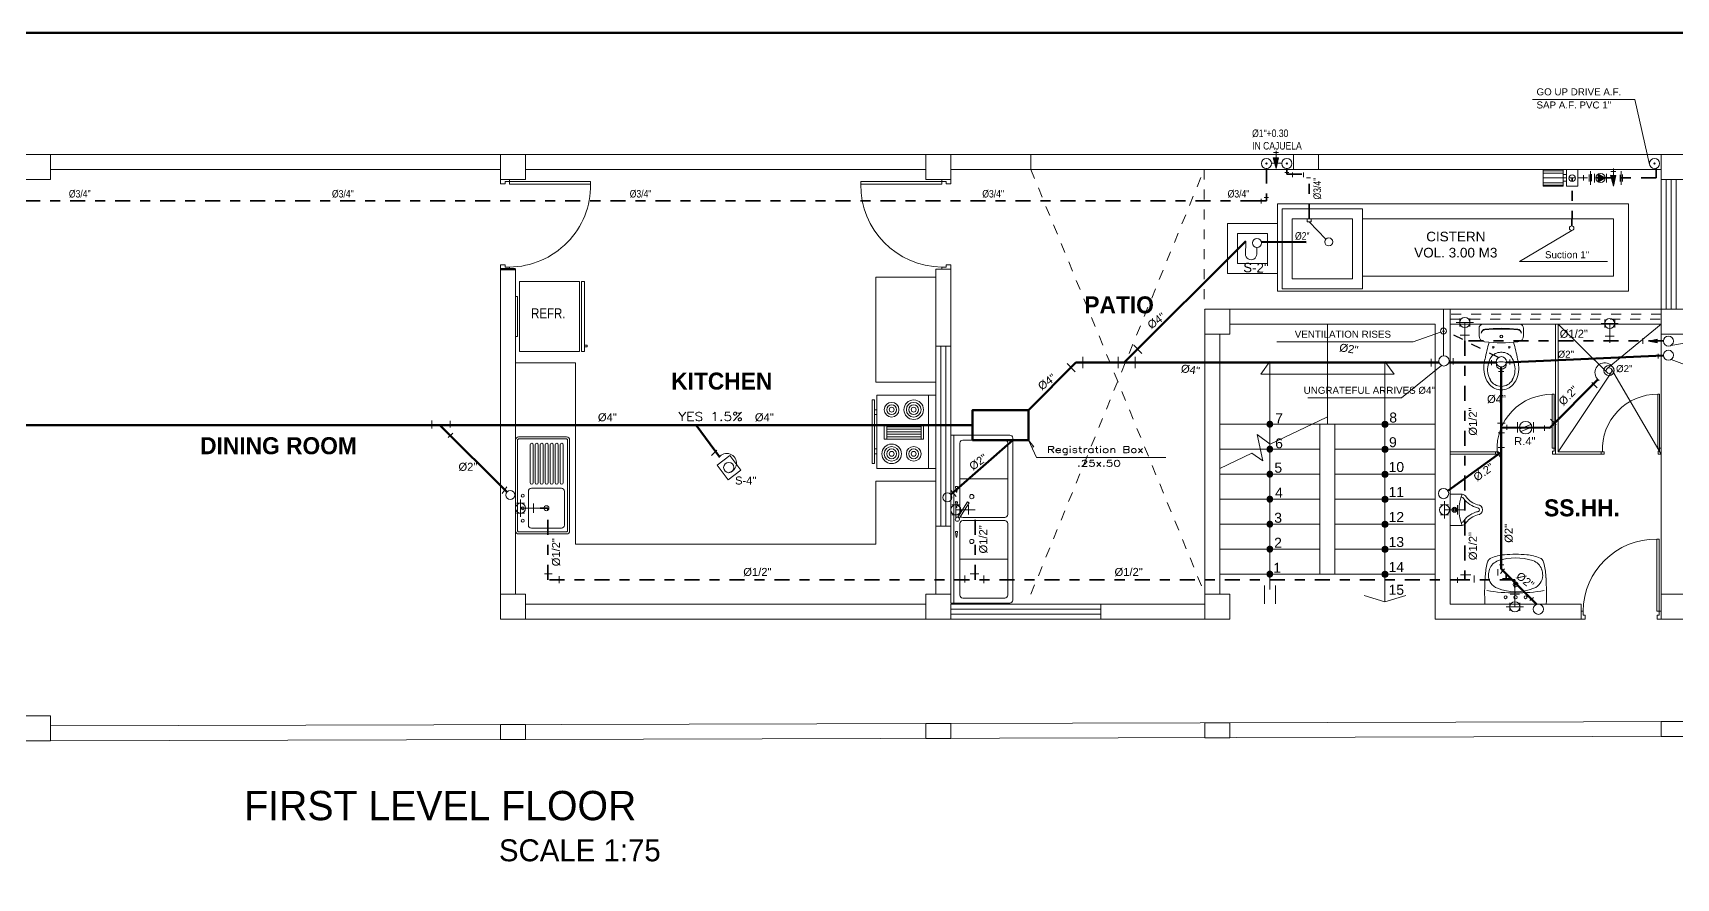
# Model space of a CAD drawing. Header units: millimetres. Extents: x 565 to 912, y 163 to 192.
# Drawn here: x 792.88 to 809.31, y 183.26 to 191.72 of the extents above; entities that cross this region are included whole.
import ezdxf

# ---------------------------------------------------------------- set-up
doc = ezdxf.new("R2010")
doc.units = ezdxf.units.MM
doc.header["$LTSCALE"] = 0.0125
doc.linetypes.add('ACAD_ISO10W100', pattern=[18, 12, -3, 0, -3])
doc.linetypes.add('DASHED2', pattern=[9.525, 6.35, -3.175])
for name, color, linetype, lineweight in [('AGUA', 4, 'ACAD_ISO10W100', 35), ('COLUMNAS', 162, 'Continuous', 40), ('DESAGUE', 172, 'Continuous', 70), ('EQUIPO', 2, 'Continuous', 15), ('luz', 20, 'Continuous', 50), ('MARKO', 186, 'Continuous', 80), ('MURO ALTO', 40, 'Continuous', 70), ('proy', 254, 'Continuous', 0), ('PROYECCCIONES', 9, 'DASHED2', 9), ('PROYECCION', 114, 'DASHED2', 30), ('SIMBAGUA', 40, 'Continuous', 0), ('TEXTAFR', 7, 'Continuous', 0), ('TEXTO', 6, 'Continuous', 15), ('TEXTOP', 3, 'Continuous', 25), ('TEXTURA', 210, 'Continuous', 5), ('UNO', 121, 'Continuous', 0)]:
    doc.layers.add(name, color=color, linetype=linetype, lineweight=lineweight)
doc.layers.add('TEXTOS02', color=2, linetype='Continuous')
doc.styles.add('ARIAL', font='arial.ttf')
doc.styles.add('F-1', font='arial.ttf', dxfattribs={"height": 0.3})
doc.styles.add('NOMBRE-2', font='arial.ttf')
doc.styles.add('op', font='romab___.ttf')
doc.styles.add('R80-50', font='ROMANS.SHX', dxfattribs={"width": 1.8, "oblique": 10, "height": 0.065})
doc.styles.add('ROMANS135', font='romans.shx', dxfattribs={"width": 1.35})
doc.styles.add('TEXCHICO', font='ARIALN.TTF', dxfattribs={"height": 0.1})

# ---------------------------------------------------------------- blocks, each defined once
blk = doc.blocks.new('P1.0m')
at = {"layer": 'EQUIPO'}
blk.add_lwpolyline([(0.025, 0), (0.055, 0), (0.055, 0.9), (0.025, 0.9)], close=True, dxfattribs=at)
for points in [[(0, -0.1), (0.05, -0.1), (0.05, -0.05), (0.025, -0.05), (0.025, 0), (0, 0)], [(1, -0.1), (0.95, -0.1), (0.95, -0.05), (0.975, -0.05), (0.975, 0), (1, 0)]]:
    blk.add_lwpolyline(points, dxfattribs=at)
at = {"layer": 'EQUIPO', "color": 252}
blk.add_arc((0.065, -0.01), 0.91, 0.6296, 90.6296, dxfattribs=at)
blk = doc.blocks.new('P0.9m')
at = {"xscale": 0.9000092295639774, "yscale": 0.9000092295639774, "zscale": 0.9000092295639774}
blk.add_blockref('P1.0m', (-0.9, 0), dxfattribs=at)
blk = doc.blocks.new('REFRIGPL')
for p, q in [((0.04, -0.35), (0.04, 0.35)), ((0.04, 0.35), (0.64, 0.35)), ((0.64, 0.35), (0.64, -0.35)), ((0.66, 0.35), (0.66, -0.35)), ((0.66, 0.35), (0.69, 0.35)), ((0.69, 0.35), (0.69, -0.35)), ((0.64, -0.35), (0.04, -0.35)), ((0.66, -0.35), (0.69, -0.35))]:
    blk.add_line(p, q)
at = {"color": 9}
for p, q in [((0, -0.2), (0, 0.2)), ((0.02, 0.2), (0, 0.2)), ((0.02, -0.2), (0.02, 0.2)), ((0.02, -0.2), (0, -0.2))]:
    blk.add_line(p, q, dxfattribs=at)
blk.add_lwpolyline([(0.69, -0.287), (0.714, -0.287), (0.714, -0.305), (0.69, -0.305)], close=True, dxfattribs=at)
at = {"color": 9, "style": 'TEXCHICO'}
blk.add_text('REFR.', height=0.1, dxfattribs=at).set_placement((0.155, -0.02))
blk = doc.blocks.new('Cocina~2')
for p, q in [((0, -3), (30, -3)), ((12, -6), (18, -6)), ((13, -20), (13, -6)), ((14, -6), (14, -20)), ((15, -20), (15, -6)), ((16, -6), (16, -20)), ((17, -20), (17, -6)), ((18, -20), (12, -20)), ((6, -24), (6, -25)), ((8, -25), (8, -24)), ((22, -25), (22, -24)), ((24, -24), (24, -25))]:
    blk.add_line(p, q)
for points in [[(0, -24), (0, 0), (30, 0), (30, -24)], [(12, -21), (12, -5), (18, -5), (18, -21)], [(2, -26), (2, -25), (28, -25), (28, -26)]]:
    blk.add_lwpolyline(points, close=True)
for centre, radius in [((6, -9), 4), ((6, -9), 3), ((24, -9), 3), ((6, -9), 2), ((6, -9), 1), ((24, -9), 2), ((24, -9), 1), ((6, -18), 3), ((6, -18), 2), ((6, -18), 1), ((24, -18), 4), ((24, -18), 3), ((24, -18), 2), ((24, -18), 1)]:
    blk.add_circle(centre, radius)
blk = doc.blocks.new('lav54x97')
at = {"color": 9}
for p, q in [((0.513, -0.146), (0.892, -0.146)), ((0.513, -0.176), (0.892, -0.176)), ((0.513, -0.196), (0.892, -0.196)), ((0.513, -0.226), (0.892, -0.226)), ((0.513, -0.246), (0.892, -0.246)), ((0.513, -0.276), (0.892, -0.276)), ((0.513, -0.296), (0.892, -0.296)), ((0.513, -0.326), (0.892, -0.326)), ((0.513, -0.346), (0.892, -0.346)), ((0.513, -0.376), (0.892, -0.376)), ((0.513, -0.396), (0.892, -0.396)), ((0.513, -0.426), (0.892, -0.426)), ((0.513, -0.446), (0.892, -0.446)), ((0.513, -0.476), (0.892, -0.476))]:
    blk.add_line(p, q, dxfattribs=at)
for points in [[(0, -0.51), (0, -0.03, -0.414214), (0.03, 0), (0.94, 0, -0.414214), (0.97, -0.03), (0.97, -0.51, -0.414214), (0.94, -0.54), (0.03, -0.54, -0.414214)], [(0.057, -0.458), (0.057, -0.158, -0.414214), (0.087, -0.128), (0.427, -0.128, -0.414214), (0.457, -0.158), (0.457, -0.458, -0.414214), (0.427, -0.488), (0.087, -0.488, -0.414214)]]:
    blk.add_lwpolyline(points, format="xyb", close=True)
blk.add_lwpolyline([(0.02, -0.51), (0.02, -0.03, -0.414214), (0.03, -0.02), (0.94, -0.02, -0.414214), (0.95, -0.03), (0.95, -0.51, -0.414214), (0.94, -0.52), (0.03, -0.52, -0.414214)], format="xyb", close=True, dxfattribs=at)
for centre, radius in [((0.132, -0.072), 0.015), ((0.257, -0.072), 0.015), ((0.382, -0.072), 0.015), ((0.257, -0.308), 0.025)]:
    blk.add_circle(centre, radius, dxfattribs=at)
for centre, start, end in [((0.513, -0.161), 90, 270), ((0.892, -0.161), 270, 90), ((0.513, -0.211), 90, 270), ((0.513, -0.261), 90, 270), ((0.513, -0.311), 90, 270), ((0.892, -0.211), 270, 90), ((0.892, -0.261), 270, 90), ((0.892, -0.311), 270, 90), ((0.513, -0.361), 90, 270), ((0.513, -0.411), 90, 270), ((0.513, -0.461), 90, 270), ((0.892, -0.361), 270, 90), ((0.892, -0.411), 270, 90), ((0.892, -0.461), 270, 90)]:
    blk.add_arc(centre, 0.015, start, end, dxfattribs=at)
blk = doc.blocks.new('Cofrega1')
for p, q in [((-0.84, -0.03), (-0.84, 0)), ((-0.84, 0), (0.84, 0)), ((0.84, 0), (0.84, -0.03)), ((-0.84, -0.03), (0.84, -0.03)), ((-0.84, -0.59), (-0.84, -0.03)), ((-0.79, -0.54), (-0.79, -0.12)), ((-0.76, -0.09), (-0.402, -0.09)), ((-0.402, -0.09), (-0.045, -0.09)), ((-0.402, -0.09), (-0.402, -0.57)), ((-0.123, -0.048), (-0.18, -0.054)), ((-0.18, -0.054), (-0.18, -0.062)), ((-0.123, -0.068), (-0.18, -0.062)), ((-0.123, -0.048), (-0.123, -0.068)), ((-0.015, -0.12), (-0.015, -0.54)), ((0.007, -0.085), (0.162, -0.183)), ((0.016, -0.12), (0.016, -0.54)), ((0.02, -0.07), (0.172, -0.166)), ((0.052, -0.09), (0.403, -0.09)), ((0.173, -0.048), (0.116, -0.054)), ((0.116, -0.054), (0.116, -0.062)), ((0.173, -0.068), (0.116, -0.062)), ((0.173, -0.048), (0.173, -0.068)), ((0.327, -0.048), (0.27, -0.054)), ((0.27, -0.054), (0.27, -0.062)), ((0.327, -0.068), (0.27, -0.062)), ((0.327, -0.048), (0.327, -0.068)), ((0.403, -0.09), (0.76, -0.09)), ((0.403, -0.09), (0.403, -0.57)), ((0.79, -0.12), (0.79, -0.54)), ((0.84, -0.03), (0.84, -0.59)), ((0.162, -0.183), (0.172, -0.166)), ((0.81, -0.62), (-0.81, -0.62)), ((-0.045, -0.57), (-0.76, -0.57)), ((0.76, -0.57), (0.046, -0.57))]:
    blk.add_line(p, q)
for centre in [(-0.001, -0.065), (-0.224, -0.21), (0.225, -0.21)]:
    blk.add_circle(centre, 0.0212)
for centre, start, end in [((-0.76, -0.12), 90, 180), ((-0.045, -0.12), 0, 90), ((0.046, -0.12), 131.6086, 180), ((0.76, -0.12), 0, 90), ((-0.81, -0.59), 180, 270), ((-0.76, -0.54), 180, 270), ((-0.045, -0.54), 270, 0), ((0.046, -0.54), 180, 270), ((0.76, -0.54), 270, 360), ((0.81, -0.59), 270, 0)]:
    blk.add_arc(centre, 0.03, start, end)
blk = doc.blocks.new('p-0.80')
at = {"layer": 'proy', "xscale": -0.7999999999999545, "yscale": 0.8000000000000114}
blk.add_blockref('P1.0m', (0.8, 0.08), dxfattribs=at)
blk = doc.blocks.new('2SAINVI1')
at = {"color": 0, "linetype": 'ByBlock'}
for p, q in [((0, -0.183), (0, 0.183)), ((0.04, 0.222), (0.112, 0.222)), ((0.413, 0.048), (0.393, 0.048)), ((0.413, -0.048), (0.393, -0.048)), ((0.04, -0.222), (0.112, -0.222))]:
    blk.add_line(p, q, dxfattribs=at)
for centre, radius in [((0.122, 0), 0.0135), ((0.122, 0), 0.0135), ((0.23, 0.08), 0.0075), ((0.23, -0.08), 0.0075)]:
    blk.add_circle(centre, radius, dxfattribs=at)
for centre, radius, start, end in [((0.04, 0.183), 0.04, 90, 180), ((1.54, 0), 1.493, 173.6755, 186.3306), ((0.089, 0.16), 0.04, 90, 173.7281), ((0.096, 0.16), 0.04, 100.2428, 173.7859), ((0.112, 0.159), 0.064, 6.7931, 90), ((-1.219, 0), 1.404, 353.2069, 6.7931), ((0.476, -0.423), 0.6, 94.3794, 102.2907), ((0.44, -0.085), 0.26, 51.2869, 92.3028), ((1.54, 0), 1.5, 173.7281, 186.2719), ((0.85, -2.286), 2.5, 101.5744, 105.544), ((0.46, 0), 0.18, 173.7581, 186.2419), ((0.396, 0.007), 0.116, 117.4027, 173.7581), ((0.458, -0.112), 0.25, 101.6195, 117.4027), ((0.676, 0), 0.3, 173.3508, 186.6492), ((0.393, 0.033), 0.015, 90, 173.3508), ((0.451, -0.079), 0.216, 60.8839, 101.6195), ((0.413, 0.018), 0.03, 36.8699, 90), ((0.389, 0), 0.06, 323.1301, 36.8699), ((0.495, 0), 0.126, 299.1161, 60.8839), ((0.495, 0), 0.16, 312.4362, 47.5638), ((0.089, -0.16), 0.04, 186.2719, 270), ((0.85, 2.286), 2.5, 254.456, 258.4256), ((0.396, -0.007), 0.116, 186.2419, 242.5973), ((0.458, 0.112), 0.25, 242.5973, 258.3805), ((0.476, 0.423), 0.6, 257.7093, 265.6206), ((0.393, -0.033), 0.015, 186.6492, 270), ((0.451, 0.079), 0.216, 258.3805, 299.1161), ((0.413, -0.018), 0.03, 270, 323.1301), ((0.44, 0.085), 0.26, 267.6972, 308.7131), ((0.04, -0.183), 0.04, 180, 270), ((0.096, -0.16), 0.04, 186.2141, 259.7572), ((0.112, -0.159), 0.064, 270, 353.2069)]:
    blk.add_arc(centre, radius, start, end, dxfattribs=at)
blk = doc.blocks.new('Urin-1zp')
for p, q in [((-0.156, 0), (0.156, 0)), ((-0.156, -0.12), (-0.156, 0)), ((0.156, -0.12), (0.156, 0))]:
    blk.add_line(p, q)
blk.add_lwpolyline([(0.156, -0.12, -0.230187), (0.128, -0.162, 0.160749), (0.05, -0.275, -1), (-0.05, -0.275, 0.160749), (-0.128, -0.162, -0.230187), (-0.156, -0.12)], format="xyb")
at = {"color": 9}
blk.add_lwpolyline([(-0.128, -0.11), (-0.128, -0.113), (-0.127, -0.116, 0.230187), (-0.113, -0.136), (-0.109, -0.138, -0.16973), (-0.019, -0.275, 1.058274), (0.019, -0.275, -0.16973), (0.109, -0.138), (0.113, -0.136, 0.23226), (0.127, -0.116), (0.128, -0.113), (0.128, -0.11)], format="xyb", dxfattribs=at)
for radius in [0.025, 0.015]:
    blk.add_circle((0, -0.045), radius, dxfattribs=at)
for centre, radius, start, end in [((0, -0.513), 0.423, 68.2968, 111.7032), ((-0.099, -0.111), 0.0284, 188.5669, 240.4187), ((-0.26, -0.336), 0.249, 14.2251, 52.7571)]:
    blk.add_arc(centre, radius, start, end)
blk = doc.blocks.new('2salago2')
at = {"color": 0}
blk.add_line((0.306, 0), (-0.306, 0), dxfattribs=at)
for centre, radius in [((-0.1, -0.07), 0.015), ((0, -0.07), 0.0175), ((0.1, -0.07), 0.015), ((0, -0.198), 0.023)]:
    blk.add_circle(centre, radius, dxfattribs=at)
for centre, radius, start, end in [((2.191, -0.113), 2.5, 177.4205, 183.4509), ((-2.191, -0.113), 2.5, 356.5491, 2.5795), ((0, -1.913), 1.8, 80.8164, 99.1836), ((-0.131, -0.29), 0.14, 111.339, 179.542), ((0, -0.625), 0.5, 68.661, 111.339), ((0.131, -0.29), 0.14, 0.458, 68.661), ((0.446, -0.238), 0.75, 181.8825, 192.3676), ((-0.091, -0.29), 0.18, 179.542, 199.3667), ((0.091, -0.29), 0.18, 340.6333, 0.458), ((-0.446, -0.238), 0.75, 347.6324, 358.1175), ((-0.075, -0.34), 0.22, 195.6857, 206.8202), ((-0.229, -0.417), 0.048, 206.8202, 247.8767), ((-0.129, -0.303), 0.14, 199.3667, 251.7), ((-0.058, 0.002), 0.5, 247.8767, 263.7815), ((0, 0.086), 0.55, 251.7, 288.3), ((0.058, 0.002), 0.5, 276.2185, 292.1233), ((0.129, -0.303), 0.14, 288.3, 340.6333), ((0.229, -0.417), 0.048, 292.1233, 333.1798), ((0.075, -0.34), 0.22, 333.1798, 344.3143), ((0, 0.9), 1.4, 265.3857, 274.6143)]:
    blk.add_arc(centre, radius, start, end, dxfattribs=at)
blk = doc.blocks.new('TUBSUBE-BAJA')
blk.add_circle((0, 0), 0.05)
at = {"color": 3}
blk.add_circle((0, 0), 0.00614, dxfattribs=at)
blk = doc.blocks.new('A-BOMBA')
at = {"ltscale": 0.5}
for p, q in [((0.145, 0), (0, 0)), ((0.059, -0.04), (0.059, 0.04))]:
    blk.add_line(p, q, dxfattribs=at)
at = {"color": 4}
for p, q in [((0.145, 0.125), (0.145, -0.125)), ((0.145, 0.125), (0.315, 0.125)), ((0.315, 0.125), (0.315, -0.125)), ((0.365, 0.05), (0.315, 0.05)), ((0.365, 0.125), (0.365, -0.125)), ((0.365, 0.125), (0.665, 0.125)), ((0.665, 0.125), (0.665, -0.125)), ((0.145, -0.125), (0.315, -0.125)), ((0.365, -0.05), (0.315, -0.05)), ((0.365, -0.125), (0.665, -0.125))]:
    blk.add_line(p, q, dxfattribs=at)
at = {"color": 9}
for p, q in [((0.365, 0.108), (0.665, 0.108)), ((0.365, 0.074), (0.665, 0.074)), ((0.365, 0), (0.315, 0)), ((0.365, 0), (0.665, 0)), ((0.365, -0.074), (0.665, -0.074)), ((0.365, -0.108), (0.665, -0.108))]:
    blk.add_line(p, q, dxfattribs=at)
at = {"color": 3}
blk.add_line((0.278, 0), (0.179, 0), dxfattribs=at)
at = {"color": 4}
blk.add_circle((0.229, -0.003), 0.05, dxfattribs=at)
blk = doc.blocks.new('A-SALID')
at = {"color": 9}
for p, q in [((0.04, 0.05), (-0.04, 0.05)), ((0.128, 0.046), (0.128, -0.046)), ((0.04, -0.05), (-0.04, -0.05))]:
    blk.add_line(p, q, dxfattribs=at)
for p, q in [((0, 0.086), (0, -0.086)), ((0.194, 0), (0, 0))]:
    blk.add_line(p, q)
at = {"linetype": 'Continuous'}
blk.add_circle((0, 0), 0.05, dxfattribs=at)
blk = doc.blocks.new('A$C770A51F5')
at = {"layer": 'TEXTOS02', "color": 3, "linetype": 'Continuous', "style": 'F-1'}
blk.add_text('%%C.2"', height=0.08, dxfattribs=at).set_placement((0.004, 0.026))

msp = doc.modelspace()

# ---------------------------------------------------------------- hatches: boundary and pattern name
at = {"layer": 'proy'}
for points in [[(805.33225, 190.46877), (805.27807, 190.4695), (805.30723, 190.36181)], [(808.52823, 190.22632), (808.59798, 190.26659), (808.52823, 190.30686)], [(809.11607, 188.63548), (809.03001, 188.63548), (809.11607, 188.61721)]]:
    msp.add_hatch(color=256, dxfattribs=at).paths.add_polyline_path(points)
h = msp.add_hatch(color=256, dxfattribs=at)
h.paths.add_polyline_path([(808.64992, 190.29352), (808.66732, 190.22927), (808.68935, 190.22927), (808.70421, 190.29278)])
h.paths.add_polyline_path([(808.66732, 190.22927), (808.67391, 190.20495), (808.68379, 190.20549), (808.68935, 190.22927)])
h = msp.add_hatch(color=256, dxfattribs=at)
h.paths.add_polyline_path([(808.68777, 190.23244), (808.66573, 190.23244), (808.67232, 190.20812), (808.68221, 190.20866)])
h.paths.add_polyline_path([(808.67756, 190.18878), (808.68221, 190.20866), (808.67232, 190.20812)])
h = msp.add_hatch(color=256, dxfattribs=at)
h.paths.add_polyline_path([(809.11607, 188.65375), (809.03001, 188.63548), (809.11607, 188.63548)])
h.paths.add_polyline_path([(809.11607, 188.63548), (809.03001, 188.63548), (809.11607, 188.61721)])
at = {"layer": 'TEXTURA'}
h = msp.add_hatch(dxfattribs=at)
h.set_pattern_fill('LINE', color=256, scale=0.0001, style=0)
h.set_pattern_definition([(0, (374.86467493, 27.25754596), (0, 0.0003175), [])])
h.paths.add_polyline_path([(805.21564, 187.80412, 1), (805.2749, 187.80412, 1)])
h = msp.add_hatch(dxfattribs=at)
h.set_pattern_fill('LINE', color=256, scale=0.0001, style=0)
h.set_pattern_definition([(0, (376.01609548, 27.25648694), (0, 0.0003175), [])])
h.paths.add_polyline_path([(806.36706, 187.80307, 1), (806.42632, 187.80307, 1)])
h = msp.add_hatch(dxfattribs=at)
h.set_pattern_fill('LINE', color=256, scale=0.0001, style=0)
h.set_pattern_definition([(0, (374.86467493, 27.00754596), (0, 0.0003175), [])])
h.paths.add_polyline_path([(805.21564, 187.55412, 1), (805.2749, 187.55412, 1)])
h = msp.add_hatch(dxfattribs=at)
h.set_pattern_fill('LINE', color=256, scale=0.0001, style=0)
h.set_pattern_definition([(0, (376.01609548, 27.00648694), (0, 0.0003175), [])])
h.paths.add_polyline_path([(806.36706, 187.55307, 1), (806.42632, 187.55307, 1)])
h = msp.add_hatch(dxfattribs=at)
h.set_pattern_fill('LINE', color=256, scale=0.0001, style=0)
h.set_pattern_definition([(0, (374.86467493, 26.75754596), (0, 0.0003175), [])])
h.paths.add_polyline_path([(805.21564, 187.30412, 1), (805.2749, 187.30412, 1)])
h = msp.add_hatch(dxfattribs=at)
h.set_pattern_fill('LINE', color=256, scale=0.0001, style=0)
h.set_pattern_definition([(0, (376.01609548, 26.75648694), (0, 0.0003175), [])])
h.paths.add_polyline_path([(806.36706, 187.30307, 1), (806.42632, 187.30307, 1)])
h = msp.add_hatch(dxfattribs=at)
h.set_pattern_fill('LINE', color=256, scale=0.0001, style=0)
h.set_pattern_definition([(0, (374.86467493, 26.50754596), (0, 0.0003175), [])])
h.paths.add_polyline_path([(805.21564, 187.05412, 1), (805.2749, 187.05412, 1)])
h = msp.add_hatch(dxfattribs=at)
h.set_pattern_fill('LINE', color=256, scale=0.0001, style=0)
h.set_pattern_definition([(0, (376.01609548, 26.50648694), (0, 0.0003175), [])])
h.paths.add_polyline_path([(806.36706, 187.05307, 1), (806.42632, 187.05307, 1)])
h = msp.add_hatch(dxfattribs=at)
h.set_pattern_fill('LINE', color=256, scale=0.0001, style=0)
h.set_pattern_definition([(0, (374.86467493, 26.25754596), (0, 0.0003175), [])])
h.paths.add_polyline_path([(805.21564, 186.80412, 1), (805.2749, 186.80412, 1)])
h = msp.add_hatch(dxfattribs=at)
h.set_pattern_fill('LINE', color=256, scale=0.0001, style=0)
h.set_pattern_definition([(0, (376.01609548, 26.25648694), (0, 0.0003175), [])])
h.paths.add_polyline_path([(806.36706, 186.80307, 1), (806.42632, 186.80307, 1)])
h = msp.add_hatch(dxfattribs=at)
h.set_pattern_fill('LINE', color=256, scale=0.0001, style=0)
h.set_pattern_definition([(0, (374.86467493, 26.00754596), (0, 0.0003175), [])])
h.paths.add_polyline_path([(805.21564, 186.55412, 1), (805.2749, 186.55412, 1)])
h = msp.add_hatch(dxfattribs=at)
h.set_pattern_fill('LINE', color=256, scale=0.0001, style=0)
h.set_pattern_definition([(0, (376.01609548, 26.00648694), (0, 0.0003175), [])])
h.paths.add_polyline_path([(806.36706, 186.55307, 1), (806.42632, 186.55307, 1)])
h = msp.add_hatch(dxfattribs=at)
h.set_pattern_fill('LINE', color=256, scale=0.0001, style=0)
h.set_pattern_definition([(0, (374.86467493, 25.75754596), (0, 0.0003175), [])])
h.paths.add_polyline_path([(805.21564, 186.30412, 1), (805.2749, 186.30412, 1)])
h = msp.add_hatch(dxfattribs=at)
h.set_pattern_fill('LINE', color=256, scale=0.0001, style=0)
h.set_pattern_definition([(0, (376.01609548, 25.75648694), (0, 0.0003175), [])])
h.paths.add_polyline_path([(806.36706, 186.30307, 1), (806.42632, 186.30307, 1)])

# ---------------------------------------------------------------- linework, layer by layer
at = {"layer": 'AGUA'}
for p, q in [((805.21119, 190.3615), (805.21119, 190.03826)), ((805.4169, 190.36152), (805.4169, 190.30635)), ((805.4169, 190.30635), (805.63892, 190.30635)), ((805.63892, 189.85807), (805.63892, 190.30635)), ((808.26551, 189.78703), (808.26724, 190.26518)), ((809.10553, 190.26726), (808.41936, 190.26726)), ((809.10553, 190.26726), (809.10553, 190.35807)), ((805.10374, 190.03826), (780.25695, 190.03826)), ((805.10374, 190.03826), (805.21119, 190.03826)), ((809.18009, 188.63915), (807.19462, 188.63915)), ((807.19462, 188.63915), (807.19462, 186.59116)), ((797.95104, 186.96352), (798.03052, 186.96352)), ((798.03052, 186.24701), (798.03052, 186.96352)), ((802.30042, 186.24701), (802.30042, 186.9466)), ((807.19462, 186.59116), (807.19462, 186.24701)), ((807.60912, 186.31151), (807.60912, 186.24742)), ((807.19462, 186.24701), (798.03052, 186.24701)), ((807.69531, 186.24701), (807.19462, 186.24701)), ((807.69531, 186.24701), (807.69531, 186.17151))]:
    msp.add_line(p, q, dxfattribs=at)
at = {"layer": 'DESAGUE'}
for p, q in [((803.7909, 188.42012), (805.00712, 189.63635)), ((805.16085, 189.62697), (805.60925, 189.62516)), ((802.83334, 187.94553), (803.30793, 188.42012)), ((803.88851, 188.42012), (803.30793, 188.42012)), ((806.93786, 188.42012), (803.88851, 188.42012)), ((807.51521, 188.42012), (807.03451, 188.42012)), ((807.60362, 188.42012), (809.18, 188.49121)), ((807.55941, 188.37735), (807.55941, 187.52507)), ((807.55941, 188.37735), (807.55942, 186.35718)), ((808.52441, 188.25105), (808.04492, 187.76869)), ((787.88578, 187.79553), (802.27481, 187.79553)), ((796.95043, 187.79553), (797.62, 187.12596)), ((799.74324, 187.47641), (799.51085, 187.79553)), ((808.04492, 187.76869), (807.55941, 187.77018)), ((802.05669, 187.09959), (802.67669, 187.64553)), ((807.02571, 187.13678), (807.55941, 187.52507)), ((807.91352, 186.00143), (807.55842, 186.35818))]:
    msp.add_line(p, q, dxfattribs=at)
at = {"layer": 'EQUIPO'}
for p, q in [((808.06869, 187.56307), (808.06869, 188.10307)), ((808.06869, 188.10307), (808.08669, 188.10307)), ((808.08669, 188.10307), (808.08669, 187.56307)), ((809.12369, 187.56307), (809.12369, 188.10307)), ((809.12369, 188.10307), (809.14169, 188.10307)), ((809.14169, 188.10307), (809.14169, 187.56307)), ((807.50169, 187.50307), (807.50169, 187.52807)), ((807.51669, 187.52807), (807.50169, 187.52807)), ((807.50169, 187.50307), (807.53169, 187.50307)), ((807.53169, 187.52807), (807.51669, 187.52807)), ((807.53169, 187.50307), (807.53169, 187.52807)), ((808.08669, 187.56307), (808.06869, 187.56307)), ((808.07169, 187.50307), (808.07169, 187.53307)), ((808.07169, 187.53307), (808.08669, 187.53307)), ((808.10169, 187.50307), (808.07169, 187.50307)), ((808.08669, 187.53307), (808.08669, 187.56307)), ((808.08669, 187.56307), (808.10169, 187.56307)), ((808.55669, 187.50307), (808.55669, 187.52807)), ((808.57169, 187.52807), (808.55669, 187.52807)), ((808.55669, 187.50307), (808.58669, 187.50307)), ((808.58669, 187.52807), (808.57169, 187.52807)), ((808.58669, 187.50307), (808.58669, 187.52807)), ((809.14169, 187.56307), (809.12369, 187.56307)), ((809.12669, 187.50307), (809.12669, 187.53307)), ((809.12669, 187.53307), (809.14169, 187.53307)), ((809.15669, 187.50307), (809.12669, 187.50307)), ((809.14169, 187.53307), (809.14169, 187.56307)), ((809.14169, 187.56307), (809.15669, 187.56307))]:
    msp.add_line(p, q, dxfattribs=at)
at = {"layer": 'EQUIPO', "color": 252, "extrusion": (0, 0, -1)}
for centre, major_axis, ratio, start_param, end_param in [((808.06269, 187.55707), (0.50721, 0.20547), 0.99738668, 3.47425979, 5.1073394), ((809.11769, 187.55707), (0.50751, 0.20371), 0.99820271, 3.47078941, 5.10445246)]:
    msp.add_ellipse(centre, major_axis=major_axis, ratio=ratio, start_param=start_param, end_param=end_param, dxfattribs=at)
at = {"layer": 'luz', "linetype": 'Continuous'}
msp.add_lwpolyline([(802.83334, 187.64553), (802.83334, 187.94553), (802.27481, 187.94553), (802.27481, 187.64553)], close=True, dxfattribs=at)
at = {"layer": 'MARKO'}
msp.add_lwpolyline([(776.97475, 191.71852), (776.97475, 163.21852), (840.56801, 163.21852), (840.56801, 191.71852)], close=True, dxfattribs=at)
at = {"layer": 'MURO ALTO'}
for p, q in [((797.55669, 189.35307), (797.70669, 189.35307)), ((797.55669, 185.85323), (797.55669, 185.85307)), ((797.80669, 185.85323), (797.80669, 185.85307))]:
    msp.add_line(p, q, dxfattribs=at)
at = {"layer": 'proy'}
for p, q in [((807.87237, 191.05335), (808.8952, 191.05335)), ((808.8952, 191.05335), (809.04208, 190.40053)), ((805.30723, 190.46931), (805.30723, 190.53896)), ((805.26115, 190.41333), (805.36566, 190.41333)), ((805.27801, 190.46971), (805.30723, 190.36181)), ((805.33235, 190.46876), (805.27807, 190.4695)), ((805.29697, 190.39971), (805.3161, 190.39972)), ((805.30723, 190.36181), (805.3323, 190.46897)), ((805.39414, 190.32155), (805.43638, 190.32155)), ((805.47271, 190.3225), (805.47271, 190.27624)), ((805.58372, 190.3225), (805.58372, 190.27624)), ((805.61065, 190.2666), (805.65288, 190.2666)), ((808.70421, 190.29278), (808.64992, 190.29352)), ((808.64992, 190.29352), (808.67914, 190.18562)), ((808.67914, 190.29312), (808.67914, 190.36276)), ((808.67914, 190.18562), (808.70421, 190.29278)), ((805.15749, 190.05796), (805.15749, 190.0117)), ((805.18843, 190.07281), (805.23066, 190.07281)), ((806.02171, 189.85807), (805.47171, 189.85807)), ((808.68169, 189.85807), (806.17047, 189.85807)), ((808.68169, 189.28307), (808.68169, 189.85807)), ((805.00652, 189.62144), (805.00182, 189.50577)), ((805.11431, 189.50463), (805.11499, 189.57213)), ((801.30669, 189.27475), (801.30669, 188.83826)), ((806.17047, 189.28307), (808.68169, 189.28307)), ((806.9801, 188.48761), (806.9801, 188.95307)), ((809.15669, 188.95307), (807.04669, 188.95307)), ((807.04669, 188.80307), (809.15669, 188.80307)), ((808.10169, 188.80307), (808.10169, 187.50307)), ((808.12669, 188.80307), (808.12669, 187.52807)), ((808.12669, 188.80307), (808.61645, 188.32024)), ((809.15669, 188.80307), (808.61836, 188.36183)), ((803.88743, 188.59514), (803.96482, 188.51115)), ((808.97426, 188.60848), (808.97426, 188.66296)), ((809.03001, 188.63548), (809.11607, 188.65375)), ((809.03001, 188.63548), (809.11607, 188.61721)), ((809.11607, 188.65375), (809.11607, 188.61721)), ((803.22082, 188.41149), (803.29821, 188.3275)), ((803.37703, 188.47723), (803.37703, 188.36302)), ((803.72972, 188.47723), (803.72972, 188.36302)), ((803.89815, 188.47723), (803.89815, 188.36302)), ((806.85843, 188.45784), (806.85843, 188.38251)), ((807.0787, 188.46393), (807.0787, 188.40042)), ((807.46205, 188.44502), (807.46205, 188.39323)), ((807.64358, 188.45227), (807.64358, 188.40152)), ((809.1273, 188.50918), (809.1273, 188.46229)), ((807.53259, 188.33005), (807.58342, 188.33005)), ((808.12669, 187.52807), (808.65937, 188.32461)), ((809.15669, 187.50307), (808.66029, 188.35428)), ((796.87098, 187.8402), (796.87098, 187.76257)), ((797.05357, 187.83903), (797.05357, 187.77198)), ((807.52119, 187.81582), (807.59764, 187.81582)), ((807.61425, 187.799), (807.61425, 187.74855)), ((807.72118, 187.82548), (807.7212, 187.71924)), ((807.74155, 187.75423), (807.85539, 187.8022)), ((807.75417, 187.72941), (807.86434, 187.77583)), ((807.88218, 187.82551), (807.8822, 187.71927)), ((807.99129, 187.79253), (807.99129, 187.7382)), ((808.05259, 187.85324), (808.10923, 187.79674)), ((797.07831, 187.71553), (797.03354, 187.67201)), ((807.59116, 187.71621), (807.52767, 187.71621)), ((807.50169, 187.52807), (807.04669, 187.52807)), ((807.52669, 187.50307), (807.04669, 187.50307)), ((807.54762, 187.47744), (807.51575, 187.53236)), ((807.59116, 187.57219), (807.52767, 187.57219)), ((808.55669, 187.50307), (808.10169, 187.50307)), ((808.55669, 187.52807), (808.12669, 187.52807)), ((797.57319, 187.11043), (797.61885, 187.17849)), ((802.05814, 187.1439), (802.11102, 187.08127)), ((797.99458, 186.30808), (798.07267, 186.30808)), ((798.14139, 186.2847), (798.14139, 186.21454)), ((802.19758, 186.29063), (802.19758, 186.21892)), ((802.24912, 186.30778), (802.33815, 186.30778)), ((802.38657, 186.29219), (802.38657, 186.21268)), ((807.1207, 186.27155), (807.1207, 186.21681)), ((807.15223, 186.29755), (807.25368, 186.29755)), ((807.28658, 186.29207), (807.28658, 186.21955)), ((807.52586, 186.35391), (807.52586, 186.28988)), ((807.54227, 186.39738), (807.58376, 186.39738)), ((807.58969, 186.35595), (807.55116, 186.31151)), ((807.57089, 186.25991), (807.6432, 186.25991)), ((807.84568, 186.04075), (807.88228, 186.07159))]:
    msp.add_line(p, q, dxfattribs=at)
at = {"layer": 'proy', "ltscale": 0.35}
for p, q in [((805.28294, 190.52125), (805.33153, 190.52125)), ((808.43813, 190.30186), (808.43813, 190.23266)), ((808.4513, 190.33646), (808.4513, 190.19806)), ((808.46184, 190.30417), (808.46184, 190.23497)), ((808.49185, 190.30744), (808.49185, 190.22209)), ((808.49185, 190.28128), (808.49185, 190.25324)), ((808.61184, 190.30744), (808.61184, 190.22209)), ((808.65485, 190.33145), (808.70344, 190.33145)), ((808.74659, 190.23035), (808.74659, 190.29956)), ((808.75713, 190.19806), (808.75713, 190.33646)), ((808.7703, 190.23266), (808.7703, 190.30186))]:
    msp.add_line(p, q, dxfattribs=at)
at = {"layer": 'proy', "ltscale": 0.22}
for p, q in [((806.6767, 188.62893), (806.95285, 188.72554)), ((805.31488, 188.62893), (806.6767, 188.62893)), ((809.84095, 188.69502), (809.2529, 188.59099)), ((809.82466, 188.23568), (809.25722, 188.45155)), ((806.56026, 188.06806), (806.96153, 188.39204)), ((805.62483, 188.06806), (806.56026, 188.06806))]:
    msp.add_line(p, q, dxfattribs=at)
at = {"layer": 'proy', "linetype": 'Continuous', "ltscale": 0.13}
for p, q in [((808.46314, 188.22099), (808.51598, 188.16776)), ((799.71806, 187.54314), (799.66483, 187.49031))]:
    msp.add_line(p, q, dxfattribs=at)
at = {"layer": 'proy'}
for points in [[(808.59798, 190.26659), (808.52823, 190.22632), (808.52823, 190.30686)], [(808.52823, 190.30686), (808.59798, 190.26659), (808.52823, 190.22632)], [(805.32171, 189.13307), (808.83169, 189.13307), (808.83169, 190.00807), (805.32171, 190.00807)], [(805.37047, 189.15807), (806.17047, 189.15807), (806.17047, 189.95807), (805.37047, 189.95807)], [(804.82171, 189.81246), (804.82171, 189.31246), (805.32171, 189.31246), (805.32171, 189.81246)], [(804.92171, 189.71246), (804.92171, 189.41246), (805.22171, 189.41246), (805.22171, 189.71246)], [(805.47047, 189.25807), (806.07047, 189.25807), (806.07047, 189.85807), (805.47047, 189.85807)], [(799.849, 187.49135), (799.95952, 187.34412), (799.83061, 187.24735), (799.72009, 187.39458)]]:
    msp.add_lwpolyline(points, close=True, dxfattribs=at)
at = {"layer": 'proy', "ltscale": 0.35}
msp.add_circle((808.55148, 190.26659), 0.0465, dxfattribs=at)
at = {"layer": 'proy'}
for centre, radius in [((805.11695, 189.61709), 0.045), ((806.98117, 188.73544), 0.03), ((806.98117, 188.73544), 0.00597), ((809.22995, 188.63541), 0.05), ((806.98619, 188.43684), 0.05114), ((807.55993, 188.42848), 0.05114), ((809.22995, 188.49346), 0.05), ((808.6361, 188.34018), 0.05114), ((808.6361, 188.34018), 0.02799), ((807.80217, 187.76943), 0.0625), ((799.83725, 187.37018), 0.05114), ((797.65314, 187.09552), 0.045), ((802.02182, 187.07114), 0.045), ((806.98219, 187.10994), 0.05114), ((807.92979, 185.95295), 0.05114)]:
    msp.add_circle(centre, radius, dxfattribs=at)
msp.add_arc((805.05807, 189.5052), 0.05625, 179.421518, 359.42157, dxfattribs=at)
at = {"layer": 'proy', "linetype": 'Continuous', "ltscale": 0.13}
for centre, start, end in [((808.59154, 188.32067), 8.072334, 235.391048), ((799.81774, 187.41474), 278.072334, 145.391048)]:
    msp.add_arc(centre, 0.09671, start, end, dxfattribs=at)
at = {"layer": 'PROYECCCIONES'}
for p, q in [((802.85669, 186.10313), (804.58998, 190.35307)), ((802.85669, 190.35307), (804.59671, 186.10313)), ((804.58998, 190.35307), (804.58998, 188.95307)), ((809.15669, 188.90307), (807.04669, 188.90307)), ((807.04669, 188.85307), (809.15669, 188.85307))]:
    msp.add_line(p, q, dxfattribs=at)
at = {"layer": 'PROYECCION'}
msp.add_line((807.53049, 188.47029), (807.02583, 188.72379), dxfattribs=at)
at = {"layer": 'SIMBAGUA'}
msp.add_circle((808.26316, 189.76466), 0.0225, dxfattribs=at)
at = {"layer": 'TEXTAFR', "color": 8}
for q in [(808.26312, 189.74216), (808.61995, 189.43147)]:
    msp.add_line((807.74128, 189.43147), q, dxfattribs=at)
at = {"layer": 'TEXTURA'}
for p, q in [((780.75669, 190.50307), (801.80669, 190.50307)), ((802.05669, 190.50307), (802.85669, 190.50307)), ((802.85669, 190.35307), (802.85669, 190.50307)), ((802.85669, 190.50307), (805.48263, 190.50307)), ((805.73263, 190.50307), (809.15669, 190.50307)), ((793.05669, 190.35307), (797.55669, 190.35307)), ((797.80669, 190.35307), (801.80669, 190.35307)), ((802.05669, 190.35307), (802.85669, 190.35307)), ((802.85669, 190.35307), (805.48263, 190.35307)), ((805.73263, 190.35307), (809.15669, 190.35307)), ((809.15669, 190.25307), (809.15669, 188.95307)), ((809.20669, 190.25307), (809.20669, 188.95307)), ((809.25669, 188.95307), (809.25669, 190.25307)), ((809.30669, 188.95307), (809.30669, 190.25307)), ((797.55669, 189.35307), (797.55669, 186.10323)), ((797.70669, 189.35307), (797.70669, 186.10323)), ((801.90669, 189.27475), (801.30669, 189.27475)), ((802.05669, 189.35307), (801.90669, 189.35306)), ((801.90669, 189.35306), (801.90669, 188.58395)), ((802.05669, 189.35306), (802.05669, 188.58395)), ((807.04669, 188.95307), (804.84669, 188.95307)), ((807.04669, 188.95307), (807.04669, 188.80307)), ((809.15669, 188.95307), (809.15669, 186.10307)), ((809.15669, 188.95307), (809.30669, 188.95307)), ((801.30669, 188.22329), (801.30669, 188.83826)), ((806.89669, 188.80307), (804.84669, 188.80307)), ((805.8217, 187.80307), (805.8217, 188.80307)), ((806.89669, 188.80307), (806.89669, 185.85315)), ((807.04669, 188.80307), (807.04669, 186.00307)), ((802.05669, 188.58395), (801.90669, 188.58395)), ((801.90669, 186.78395), (801.90669, 188.58395)), ((801.95669, 186.78395), (801.95669, 188.58395)), ((802.00669, 186.78395), (802.00669, 188.58395)), ((802.05669, 186.78395), (802.05669, 188.58395)), ((804.59669, 188.70307), (804.59671, 185.85313)), ((804.74669, 188.70307), (804.74671, 186.10313)), ((797.70669, 188.41928), (798.30669, 188.41928)), ((798.30669, 188.41928), (798.30669, 186.60307)), ((805.15533, 188.30307), (805.2467, 188.4313)), ((805.2467, 188.4313), (805.2467, 188.30307)), ((806.39669, 188.43132), (806.39669, 188.30309)), ((806.48806, 188.30309), (806.39669, 188.43132)), ((805.2467, 188.30307), (805.15533, 188.30307)), ((805.2467, 186.15173), (805.2467, 188.30307)), ((805.2467, 188.30307), (806.39669, 188.30307)), ((806.39669, 188.30309), (806.48806, 188.30309)), ((806.39669, 188.30307), (806.39669, 186.02806)), ((801.90669, 188.22329), (801.30669, 188.22329)), ((804.7467, 187.80307), (805.7467, 187.80307)), ((805.81563, 187.87428), (805.25008, 187.60261)), ((805.7467, 186.30307), (805.7467, 187.80307)), ((805.7467, 187.80307), (805.8967, 187.80307)), ((805.8967, 186.30307), (805.8967, 187.80307)), ((805.8967, 187.80307), (806.89669, 187.80307)), ((805.11953, 187.70059), (805.17479, 187.43692)), ((805.25008, 187.60261), (805.11953, 187.70059)), ((804.7467, 187.55307), (805.7467, 187.55307)), ((805.06672, 187.51453), (804.7467, 187.3608)), ((805.17479, 187.43692), (805.06672, 187.51453)), ((805.8967, 187.55307), (806.89669, 187.55307)), ((806.39669, 187.52344), (806.39669, 187.33269)), ((804.7467, 187.30307), (805.7467, 187.30307)), ((805.8967, 187.30307), (806.89669, 187.30307)), ((806.39669, 187.27344), (806.39669, 187.08269)), ((801.90669, 187.23301), (801.30669, 187.23301)), ((801.30669, 187.23301), (801.30669, 186.60307)), ((804.7467, 187.05307), (805.7467, 187.05307)), ((805.8967, 187.05307), (806.89669, 187.05307)), ((806.39669, 187.02344), (806.39669, 186.83269)), ((802.05669, 186.78395), (801.90669, 186.78395)), ((801.90669, 186.78395), (801.90669, 186.10323)), ((802.05669, 186.78395), (802.05669, 186.01484)), ((804.7467, 186.80307), (805.7467, 186.80307)), ((805.8967, 186.80307), (806.89669, 186.80307)), ((806.39669, 186.77344), (806.39669, 186.59772)), ((801.30669, 186.60307), (798.30669, 186.60307)), ((804.7467, 186.55307), (805.7467, 186.55307)), ((805.8967, 186.55307), (806.89669, 186.55307)), ((806.39669, 186.52344), (806.39669, 186.33269)), ((804.7467, 186.30307), (805.7467, 186.30307)), ((805.7467, 186.30307), (805.8967, 186.30307)), ((805.8967, 186.30307), (806.89669, 186.30307)), ((805.19206, 186.19012), (805.19206, 186.00778)), ((805.30134, 186.19012), (805.30134, 186.00778)), ((797.80669, 186.00307), (801.80669, 186.00307)), ((802.05669, 186.00307), (803.55669, 186.00307)), ((802.05669, 185.95307), (803.55669, 185.95307)), ((803.55669, 185.85312), (803.55669, 186.00307)), ((803.55669, 186.00307), (804.59671, 186.00307)), ((806.39669, 186.02806), (806.18743, 186.09012)), ((806.39669, 186.02806), (806.60595, 186.09012)), ((807.04669, 186.00307), (808.35669, 186.00307)), ((808.35669, 185.85316), (808.35669, 186.00307)), ((797.55669, 185.85307), (801.80669, 185.85307)), ((801.80669, 185.85323), (801.80669, 185.85307)), ((801.80669, 185.85323), (802.05669, 185.85323)), ((802.05669, 185.90323), (803.55669, 185.90312)), ((802.05669, 185.85323), (802.05669, 185.85307)), ((802.05669, 185.85323), (803.55669, 185.85312)), ((803.55669, 185.85312), (804.59671, 185.85313)), ((806.89669, 185.85315), (808.35669, 185.85316)), ((806.89669, 185.85315), (808.35669, 185.85316)), ((793.05669, 184.78649), (816.35669, 184.8498)), ((793.05669, 184.63649), (816.35669, 184.70048))]:
    msp.add_line(p, q, dxfattribs=at)
for points in [[(792.80669, 190.25307), (793.05669, 190.25307), (793.05669, 190.50307), (792.80669, 190.50307)], [(797.55669, 190.25307), (797.80669, 190.25307), (797.80669, 190.50307), (797.55669, 190.50307)], [(801.80669, 190.25307), (802.05669, 190.25307), (802.05669, 190.50307), (801.80669, 190.50307)], [(805.48263, 190.35307), (805.73263, 190.35307), (805.73263, 190.50307), (805.48263, 190.50307)], [(809.15669, 190.25307), (809.40669, 190.25307), (809.40669, 190.50307), (809.15669, 190.50307)], [(804.59669, 188.70307), (804.84669, 188.70307), (804.84669, 188.95307), (804.59669, 188.95307)], [(809.15669, 188.70307), (809.40669, 188.70307), (809.40669, 188.95307), (809.15669, 188.95307)], [(797.55669, 186.10323), (797.80669, 186.10323), (797.80669, 185.85323), (797.55669, 185.85323)], [(809.15669, 185.85307), (809.40669, 185.85307), (809.40669, 186.10307), (809.15669, 186.10307)], [(792.80669, 184.63581), (793.05669, 184.63581), (793.05669, 184.88581), (792.80669, 184.88581)], [(797.55669, 184.64939), (797.80669, 184.64939), (797.80696, 184.7994), (797.55696, 184.79872)], [(801.80679, 184.66094), (802.05679, 184.66094), (802.05707, 184.81094), (801.80707, 184.81026)], [(804.59671, 184.66818), (804.84671, 184.66818), (804.84671, 184.81818), (804.59671, 184.81818)], [(809.15669, 184.68023), (809.40669, 184.68023), (809.40696, 184.83092), (809.15696, 184.83024)]]:
    msp.add_lwpolyline(points, close=True, dxfattribs=at)
for points in [[(801.80669, 185.85323), (801.80669, 186.10323), (802.05669, 186.10323)], [(804.59671, 185.85313), (804.84671, 185.85313), (804.84671, 186.10313), (804.59671, 186.10313), (804.59671, 185.85313)], [(802.05669, 186.00307), (802.05669, 185.85323)]]:
    msp.add_lwpolyline(points, dxfattribs=at)
for centre in [(805.24527, 187.80412), (806.39669, 187.80307), (805.24527, 187.55412), (806.39669, 187.55307), (805.24527, 187.30412), (806.39669, 187.30307), (805.24527, 187.05412), (806.39669, 187.05307), (805.24527, 186.80412), (806.39669, 186.80307), (805.24527, 186.55412), (806.39669, 186.55307), (805.24527, 186.30412), (806.39669, 186.30307)]:
    msp.add_circle(centre, 0.02963, dxfattribs=at)
at = {"layer": 'UNO'}
for p, q in [((805.61994, 189.82855), (805.61994, 189.85985)), ((805.65791, 189.82855), (805.61994, 189.82855)), ((805.63892, 189.82855), (805.80678, 189.6563)), ((805.65791, 189.85844), (805.65791, 189.82855)), ((802.91474, 187.46982), (804.20569, 187.46982))]:
    msp.add_line(p, q, dxfattribs=at)
msp.add_lwpolyline([(802.91474, 187.46982), (802.83334, 187.64553), (802.88509, 187.57856), (802.86698, 187.57292)], dxfattribs=at)
msp.add_circle((805.835, 189.62734), 0.04044, dxfattribs=at)

# ---------------------------------------------------------------- block references
at = {"layer": 'proy'}
for p in [(805.21119, 190.4115), (805.41563, 190.4115)]:
    msp.add_blockref('TUBSUBE-BAJA', p, dxfattribs=at)
at = {"layer": 'proy', "xscale": -1}
msp.add_blockref('TUBSUBE-BAJA', (809.09086, 190.4115), dxfattribs=at)
for p, rotation in [((807.19462, 188.82124), 90), ((808.6424, 188.8109), 90), ((797.75669, 186.96352), 180), ((802.10606, 186.9466), 180), ((806.99191, 186.9466), 180), ((807.69531, 185.97715), 270)]:
    msp.add_blockref('A-SALID', p, dxfattribs=dict(at, rotation=rotation))
at = {"layer": 'proy'}
for p, rotation in [((808.19477, 187.96231), 45.17159878059304), ((807.328, 187.20513), 35.59292214512723)]:
    msp.add_blockref('A$C770A51F5', p, dxfattribs=dict(at, rotation=rotation))
at = {"layer": 'SIMBAGUA', "color": 7, "xscale": -0.6655000000000655, "yscale": 0.6655000000000086, "zscale": 0.6655000000000002}
msp.add_blockref('A-BOMBA', (808.41936, 190.26726), dxfattribs=at)
at = {"layer": 'TEXTURA'}
for name, p, rotation in [('P0.9m', (797.64669, 189.35306), 270), ('2SAINVI1', (807.55941, 188.80307), 270), ('lav54x97', (797.70669, 186.70657), 90), ('Cofrega1', (802.05669, 186.85484), 90), ('Urin-1zp', (807.04669, 186.94789), 89.99999999999999), ('2salago2', (807.70169, 186.00307), 180)]:
    msp.add_blockref(name, p, dxfattribs=dict(at, rotation=rotation))
at = {"layer": 'TEXTURA', "xscale": -1, "rotation": 90}
msp.add_blockref('P0.9m', (801.96669, 189.35306), dxfattribs=at)
at = {"layer": 'TEXTURA'}
for name, p in [('REFRIGPL', (797.70669, 188.88266)), ('p-0.80', (808.35669, 185.85316))]:
    msp.add_blockref(name, p, dxfattribs=at)
at = {"layer": 'TEXTURA', "xscale": 0.02452131359450505, "yscale": 0.02452131359450505, "zscale": 0.02452131359450505, "rotation": 270}
msp.add_blockref('Cocina~2', (801.90669, 188.09597), dxfattribs=at)

# ---------------------------------------------------------------- texts
at = {"layer": 'COLUMNAS', "attachment_point": 1, "style": 'NOMBRE-2'}
for s, insert, char_height in [('{\\fVineta BT|b0|i0|c0|p82;FIRST LEVEL FLOOR}', (794.9947, 184.13587), 0.2929546), ('{\\fVineta BT|b0|i0|c0|p82;SCALE 1:75}', (797.54024, 183.65157), 0.219716)]:
    msp.add_mtext(s, dxfattribs=dict(at, insert=insert, char_height=char_height))
at = {"layer": 'proy'}
for s, height, style, p in [('SAP A.F. PVC 1"', 0.07, 'ARIAL', (807.9111, 190.96201, -3.41496)), ('GO UP DRIVE A.F.', 0.07, 'ARIAL', (807.91109, 191.09336, -3.41496)), ('Suction 1"', 0.07, 'ARIAL', (807.99594, 189.46426, -6.82991)), ('PATIO', 0.17, 'op', (803.39154, 188.91252)), ('KITCHEN', 0.17, 'op', (799.26216, 188.15047)), ('%%C4"', 0.08, 'F-1', (807.41682, 188.01598)), ('%%c4"', 0.08, 'F-1', (798.52937, 187.83317)), ('%%c4"', 0.08, 'F-1', (800.09846, 187.83317)), ('DINING ROOM', 0.17, 'op', (794.55379, 187.50384)), ('R.4"', 0.08, 'F-1', (807.68754, 187.59431)), ('%%c2"', 0.08, 'F-1', (797.13579, 187.33763)), ('S-4"', 0.08, 'F-1', (799.90024, 187.20074)), ('SS.HH.', 0.17, 'op', (807.98699, 186.88221))]:
    msp.add_text(s, height=height, dxfattribs=dict(at, style=style)).set_placement(p)
for s, height, rotation, style, p in [('S-2"', 0.095, 359.057328, 'ARIAL', (804.97905, 189.3237)), ('%%c4"', 0.08, 36.111052, 'F-1', (804.05907, 188.75129)), ('%%c2"', 0.08, 351.411269, 'F-1', (805.93617, 188.53378)), ('%%c4"', 0.08, 351.411269, 'F-1', (804.35269, 188.32497)), ('%%c4"', 0.08, 36.111052, 'F-1', (802.9647, 188.13989)), ('%%c2"', 0.08, 36.111052, 'F-1', (802.27752, 187.33829))]:
    msp.add_text(s, height=height, rotation=rotation, dxfattribs=dict(at, style=style)).set_placement(p)
at = {"layer": 'proy', "ltscale": 0.22, "style": 'ARIAL'}
for s, p in [('VENTILATION RISES', (805.49476, 188.66894, -3.41496)), ('%%C2" ', (808.12127, 188.46873, -3.41496)), ('%%C2" ', (808.70573, 188.32444, -3.41496)), ('UNGRATEFUL ARRIVES %%C4"', (805.58389, 188.10807, -3.41496))]:
    msp.add_text(s, height=0.07, dxfattribs=at).set_placement(p)
at = {"layer": 'proy', "linetype": 'Continuous', "style": 'F-1'}
for s, rotation, p in [('%%C1/2"', 0.113318, (808.14318, 188.66826)), ('%%C1/2"', 90.113318, (807.31494, 187.68985)), ('%%C1/2"', 90.113318, (802.42074, 186.51095)), ('%%C2"', 90.113318, (807.67244, 186.61794)), ('%%C1/2"', 90.113318, (798.15085, 186.38255)), ('%%C1/2"', 90.113318, (807.31494, 186.44358)), ('%%C1/2"', 0.113318, (799.98255, 186.28594)), ('%%C1/2"', 0.113318, (803.69351, 186.28594)), ('%%C2"', 320.461371, (807.69983, 186.27237))]:
    msp.add_text(s, height=0.08, rotation=rotation, dxfattribs=at).set_placement(p)
at = {"layer": 'proy', "char_height": 0.075, "attachment_point": 1, "style": 'NOMBRE-2'}
for s, insert in [('{\\fArial Narrow|b0|i0|c0|p34;%%c1"+0.30\\PIN CAJUELA}', (805.06842, 190.75146)), ('{\\fArial Narrow|b0|i0|c0|p34;%%c3/4"}', (793.24191, 190.14654)), ('{\\fArial Narrow|b0|i0|c0|p34;%%c3/4"}', (795.87111, 190.14654)), ('{\\fArial Narrow|b0|i0|c0|p34;%%c3/4"}', (798.84746, 190.14654)), ('{\\fArial Narrow|b0|i0|c0|p34;%%c3/4"}', (802.37145, 190.14654)), ('{\\fArial Narrow|b0|i0|c0|p34;%%c3/4"}', (804.82396, 190.14654)), ('{\\fArial Narrow|b0|i0|c0|p34;%%c2"}', (805.49752, 189.72447))]:
    msp.add_mtext(s, dxfattribs=dict(at, insert=insert))
at = {"layer": 'proy', "insert": (805.68146, 190.05161), "char_height": 0.075, "attachment_point": 1, "rotation": 90, "style": 'NOMBRE-2'}
msp.add_mtext('{\\fArial Narrow|b0|i0|c0|p34;%%c3/4"}', dxfattribs=at)
at = {"layer": 'TEXTO', "style": 'ROMANS135', "width": 1.35}
for s, p in [('Registration Box', (803.01773, 187.51758)), ('.25x.50', (803.31756, 187.37994))]:
    msp.add_text(s, height=0.0648, dxfattribs=at).set_placement(p)
at = {"layer": 'TEXTOP', "linetype": 'Continuous', "ltscale": 0.35, "style": 'R80-50', "width": 1.2}
msp.add_text('YES 1.5%', height=0.085, dxfattribs=at).set_placement((799.33377, 187.83804))
at = {"layer": 'TEXTURA', "style": 'ARIAL'}
for s, p in [('7', (805.29856, 187.81262)), ('8', (806.43941, 187.82055)), ('6', (805.29856, 187.56262)), ('9', (806.43694, 187.57389)), ('5', (805.29107, 187.31836)), ('10', (806.43211, 187.32561)), ('4', (805.29716, 187.06815)), ('11', (806.43211, 187.07561)), ('3', (805.28955, 186.81794)), ('12', (806.43211, 186.82561)), ('2', (805.28854, 186.56775)), ('13', (806.43211, 186.57561)), ('14', (806.43211, 186.32561)), ('1', (805.27994, 186.31729)), ('15', (806.43211, 186.09752))]:
    msp.add_text(s, height=0.1, dxfattribs=at).set_placement(p)
at = {"layer": 'TEXTURA', "insert": (807.10449, 189.5996), "char_height": 0.096525, "attachment_point": 5, "style": 'ARIAL'}
msp.add_mtext('CISTERN \\PVOL. 3.00 M3', dxfattribs=at)

doc.saveas('drawing.dxf')
